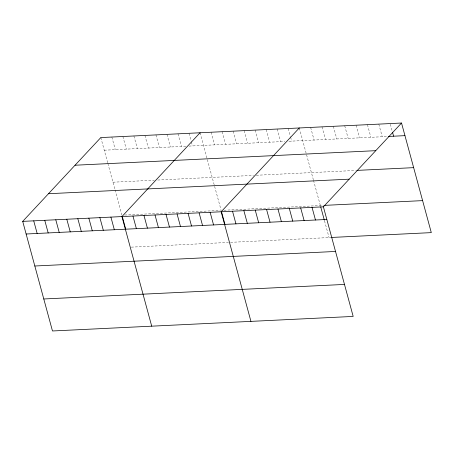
<?xml version="1.0" encoding="UTF-8"?>
<svg xmlns="http://www.w3.org/2000/svg" width="454" height="454" viewBox="0 0 454 454"><rect width="100%" height="100%" fill="white"/><g stroke="black" fill="none" stroke-linecap="round" stroke-linejoin="round"><path stroke-width="0.34" stroke-dasharray="2.27 1.7" d="M104.255 150.2L186.259 146.233M189.017 146.097L284.8 141.466M288.931 141.262L387.58 136.489M112.95 182.202L154.298 180.198M157.742 180.034L253.525 175.397M256.283 175.267L355.51 170.466M124.663 215.037L220.451 210.406M223.896 210.236L323.708 205.407M131.291 247.141L228.453 242.436M230.524 242.34L331.068 237.476M390.344 124.237L392.33 131.547M378.801 124.124L382.234 136.75M367.445 124.668L370.873 137.301M356.084 125.219L359.517 137.851M344.722 125.769L348.156 138.396M333.361 126.32L336.794 138.947M322.005 126.87L325.433 139.497M310.644 127.421L314.077 140.048M299.282 127.971L313.345 179.71M313.515 180.357L320.371 205.571M324.536 220.905L329.065 237.573M288.262 128.505L290.424 136.478M290.605 137.142L291.689 141.132M277.235 129.038L280.663 141.665M266.209 129.572L269.636 142.198M255.182 130.105L258.615 142.732M244.156 130.638L247.589 143.265M233.129 131.172L236.562 143.799M222.108 131.705L225.536 144.332M211.082 132.239L214.509 144.866M200.055 132.772L220.962 209.725M189.029 133.306L191.196 141.279M191.378 141.943L192.462 145.933M178.002 133.839L181.435 146.466M166.976 134.373L170.409 147M155.955 134.906L159.382 147.533M144.928 135.44L148.356 148.066M133.902 135.973L137.329 148.6M122.875 136.506L126.308 149.133M111.849 137.04L115.282 149.667M100.822 137.573L107.694 162.867M107.876 163.531L114.879 189.312M115.055 189.959L121.91 215.173"/><path stroke-width="0.68" d="M401.523 123.023L323.396 206.825L353.178 316.427L52.477 330.977L22.7 221.376L100.822 137.573L401.523 123.023L431.3 232.624L331.738 237.442M200.055 132.772L121.933 216.575L151.71 326.176M299.282 127.971L221.16 211.774L250.937 321.375M388.249 136.461L404.951 135.65M75.041 165.228L375.742 150.677M356.85 170.398L413.645 167.651M48.482 193.722L349.177 179.171M324.377 205.373L422.606 200.623M22.7 221.376L323.396 206.825M26.133 234.003L326.829 219.458M34.827 266.004L335.523 251.459M43.783 298.976L344.484 284.431M392.511 132.21L393.595 136.2M320.728 206.905L324.355 220.235M312.04 207.376L315.468 220.008M300.679 207.926L304.112 220.553M289.317 208.477L292.751 221.104M277.962 209.027L281.389 221.654M266.6 209.578L270.028 222.205M255.239 210.123L258.672 222.755M243.877 210.673L247.311 223.306M232.522 211.224L235.949 223.856M221.319 211.036L224.94 224.372M210.134 212.307L213.567 224.934M199.107 212.841L202.541 225.468M188.087 213.374L191.514 226.001M177.06 213.908L180.488 226.535M166.033 214.441L169.461 227.068M155.007 214.975L158.44 227.602M143.98 215.508L147.414 228.135M132.954 216.042L136.387 228.668M122.268 216.507L125.713 229.174M110.907 217.108L114.334 229.735M99.88 217.642L103.308 230.269M88.853 218.175L92.287 230.802M77.827 218.709L81.26 231.336M66.8 219.242L70.234 231.869M55.78 219.776L59.207 232.403M44.753 220.309L48.181 232.936M33.727 220.843L37.154 233.469"/></g></svg>
